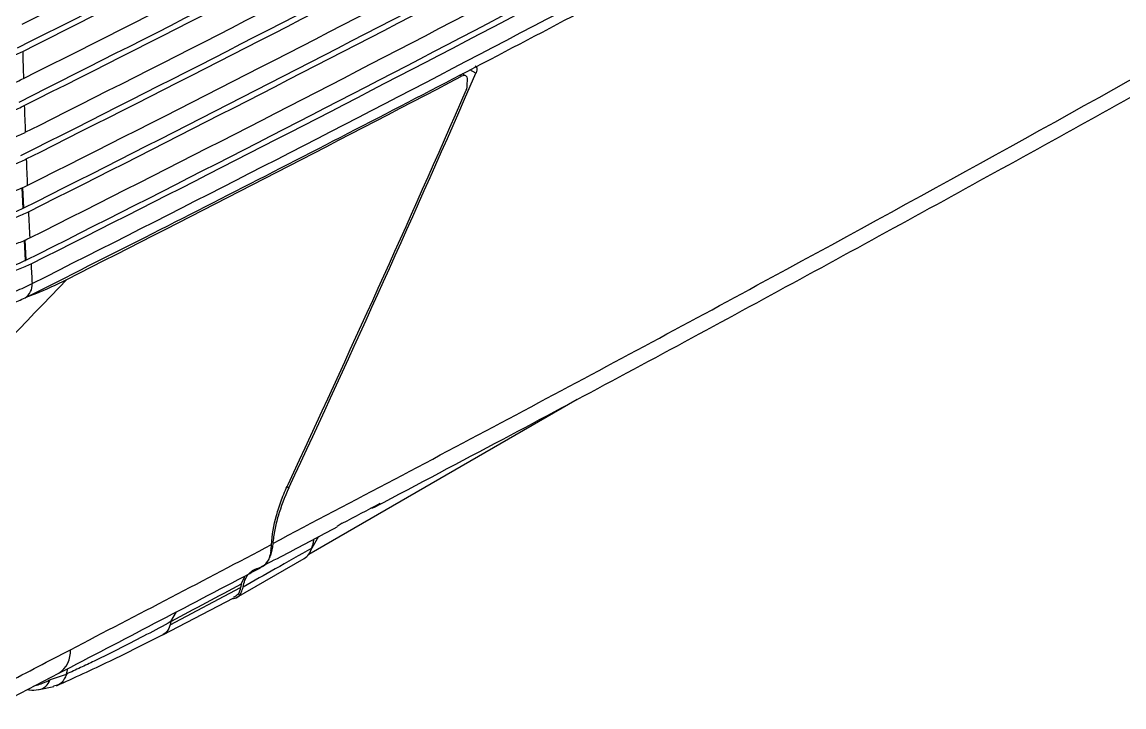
# Model space of a CAD drawing. Extents: x 14.8 to 109.8, y 1.6 to 86.6.
# Drawn here: x 20.906 to 24.984, y 1.929 to 4.463 of the extents above; entities that cross this region are included whole.
import ezdxf

# ---------------------------------------------------------------- set-up
doc = ezdxf.new("R2010")
doc.units = 0
doc.header["$MEASUREMENT"] = 0
doc.layers.add('OBJECT', color=7, linetype='CONTINUOUS')

msp = doc.modelspace()

# ---------------------------------------------------------------- linework, layer by layer
at = {"layer": 'OBJECT'}
for p, q in [((22.586, 4.2735), (22.5635, 4.2865)), ((22.533, 4.2625), (22.5257, 4.2667)), ((22.5485, 4.2637), (22.5349, 4.2715)), ((20.9053, 3.85), (20.9087, 3.7732)), ((20.9069, 3.8506), (20.9103, 3.774)), ((20.9081, 3.8511), (20.9115, 3.7768)), ((20.9143, 3.6561), (20.9182, 3.5805)), ((20.916, 3.6567), (20.9198, 3.5813)), ((20.917, 3.6571), (20.9204, 3.5826)), ((21.9675, 2.4939), (22.9605, 3.0672)), ((21.887, 2.7435), (21.8937, 2.7397)), ((22.0913, 2.6087), (22.0719, 2.5965)), ((22.0034, 2.5592), (21.9782, 2.5163)), ((21.7002, 2.3339), (21.9505, 2.4783)), ((21.7173, 2.3829), (21.732, 2.4142)), ((21.4543, 2.233), (21.7151, 2.3711)), ((21.4271, 2.1961), (21.6901, 2.3332)), ((21.4574, 2.2448), (21.4543, 2.233)), ((21.4574, 2.2448), (21.4773, 2.2812)), ((20.8026, 1.9291), (21.0418, 2.0536)), ((21.0704, 2.0507), (21.0758, 2.0715)), ((20.9697, 1.9936), (21.0234, 2.0045))]:
    msp.add_line(p, q, dxfattribs=at)
at = {"layer": 'OBJECT', "flags": 128}
for points in [[(21.974, 2.5052), (21.984, 2.5307), (21.9863, 2.5476)], [(21.0705, 2.0507), (21.0705, 2.0507), (21.0704, 2.0507)]]:
    msp.add_lwpolyline(points, dxfattribs=at)
at = {"layer": 'OBJECT'}
for centre, radius, start, end in [((-30.9809, 107.8154), 115.7239, 296.629597, 298.446018), ((-30.9753, 107.8303), 115.7552, 296.629603, 298.446011), ((-30.9738, 107.7251), 115.7515, 296.631234, 298.446022), ((-30.9788, 107.6062), 115.7176, 296.633273, 298.446025), ((-30.9724, 107.6197), 115.7472, 296.633259, 298.446029), ((-30.9709, 107.5135), 115.7418, 296.635669, 298.44603), ((-30.9753, 107.3923), 115.7048, 296.638473, 298.446021), ((-30.9693, 107.4065), 115.7352, 296.638458, 298.446021), ((-30.9668, 107.2973), 115.7259, 296.641626, 298.446023), ((-30.9711, 107.1749), 115.6868, 296.645217, 298.445998), ((-30.9648, 107.1885), 115.7166, 296.645185, 298.446004), ((-30.9619, 107.0776), 115.7047, 296.649124, 298.445993), ((-30.9659, 106.9534), 115.6629, 296.653511, 298.445964), ((-30.9602, 106.9683), 115.6942, 296.653475, 298.44596), ((-30.9587, 106.8844), 115.6854, 296.657044, 298.444722), ((-31.8953, 109.7342), 117.7781, 296.635473, 297.28125), ((-31.5301, 107.5579), 116.588, 296.819005, 297.626816), ((20.8864, 3.4906), 0.0573, 302.9754, 4.868), ((21.9181, 2.531), 0.0618, 301.5495, 346.1964), ((20.9882, 2.1347), 0.0972, 303.5237, 3.6855), ((20.9582, 2.0473), 0.0549, 280.5284, 340.5486)]:
    msp.add_arc(centre, radius, start, end, dxfattribs=at)
msp.add_ellipse((36.693, 11.4516), major_axis=(13.7362, 15.1517), ratio=0.427857, start_param=2.532807, end_param=2.533681, dxfattribs=at)
for points, knots in [([(20.9175, 3.4426), (21.075, 3.5219), (21.5315, 3.752), (22.2809, 4.1368), (23.1474, 4.5908), (23.7576, 4.9172), (24.0748, 5.0889), (24.1175, 5.112)], [0, 0, 0, 0, 0.145343, 0.421475, 0.697609, 0.959209, 1, 1, 1, 1]), ([(21.8342, 2.5343), (22.1358, 2.6926), (22.4359, 2.8511), (23.0332, 3.1691), (23.3304, 3.3286), (24.2175, 3.8092), (24.8029, 4.1322), (25.3822, 4.4583)], [0, 0, 0, 0, 0.25, 0.25, 0.5, 0.5, 1, 1, 1, 1]), ([(22.2137, 2.6703), (22.3716, 2.7535), (22.8186, 2.9892), (23.5473, 3.381), (24.401, 3.8475), (24.9972, 4.1774), (25.3067, 4.353), (25.3356, 4.3694)], [0, 0, 0, 0, 0.149077, 0.421941, 0.695717, 0.971627, 1, 1, 1, 1]), ([(20.4822, 4.3277), (20.5159, 4.317), (20.5514, 4.3095), (20.5982, 4.3041), (20.6077, 4.3032), (20.6266, 4.3019), (20.6361, 4.3015), (20.6644, 4.3007), (20.6834, 4.301), (20.7212, 4.3034), (20.7401, 4.3054), (20.7768, 4.311), (20.7947, 4.3146), (20.8295, 4.3233), (20.8465, 4.3285), (20.8788, 4.3403), (20.8941, 4.3468), (20.9086, 4.3541)], [0, 0, 0, 0, 0.25, 0.25, 0.3125, 0.3125, 0.375, 0.375, 0.5, 0.5, 0.625, 0.625, 0.75, 0.75, 0.875, 0.875, 1, 1, 1, 1]), ([(20.9086, 4.3541), (20.9091, 4.3373), (20.91, 4.3038), (20.9109, 4.2704), (20.9114, 4.2537)], [0, 0, 0, 0, 0.500035, 1, 1, 1, 1]), ([(22.583, 4.3003), (22.5842, 4.2996), (22.5871, 4.298), (22.5892, 4.2922), (22.5895, 4.2843), (22.5877, 4.2777), (22.5862, 4.2741), (22.586, 4.2735)], [0, 0, 0, 0, 0.173834, 0.432111, 0.690429, 0.949057, 1, 1, 1, 1]), ([(20.485, 4.2272), (20.5187, 4.2166), (20.5542, 4.2091), (20.601, 4.2037), (20.6105, 4.2028), (20.6294, 4.2015), (20.6389, 4.201), (20.6673, 4.2003), (20.6862, 4.2006), (20.724, 4.2029), (20.743, 4.205), (20.7797, 4.2106), (20.7975, 4.2142), (20.8323, 4.2229), (20.8493, 4.2281), (20.8816, 4.2398), (20.8969, 4.2464), (20.9114, 4.2537)], [0, 0, 0, 0, 0.25, 0.25, 0.3125, 0.3125, 0.375, 0.375, 0.5, 0.5, 0.625, 0.625, 0.75, 0.75, 0.875, 0.875, 1, 1, 1, 1]), ([(22.5545, 4.25), (22.5546, 4.2532), (22.5541, 4.256), (22.5521, 4.2607), (22.5505, 4.2625), (22.5445, 4.2659), (22.5389, 4.2655), (22.533, 4.2625)], [0, 0, 0, 0, 0.25, 0.25, 0.5, 0.5, 1, 1, 1, 1]), ([(22.5537, 4.2241), (22.5538, 4.2284), (22.5539, 4.2327), (22.5542, 4.2414), (22.5544, 4.2457), (22.5545, 4.25)], [0, 0, 0, 0, 0.5, 0.5, 1, 1, 1, 1]), ([(20.4882, 4.1274), (20.5218, 4.1167), (20.5573, 4.1093), (20.6041, 4.1039), (20.6136, 4.103), (20.6326, 4.1016), (20.642, 4.1012), (20.6704, 4.1005), (20.6893, 4.1008), (20.7271, 4.1031), (20.7461, 4.1052), (20.7828, 4.1108), (20.8006, 4.1144), (20.8354, 4.1231), (20.8524, 4.1283), (20.8847, 4.14), (20.9001, 4.1466), (20.9145, 4.1539)], [0, 0, 0, 0, 0.25, 0.25, 0.3125, 0.3125, 0.375, 0.375, 0.5, 0.5, 0.625, 0.625, 0.75, 0.75, 0.875, 0.875, 1, 1, 1, 1]), ([(20.9145, 4.1539), (20.9151, 4.1373), (20.9162, 4.1042), (20.9174, 4.0712), (20.9179, 4.0547)], [0, 0, 0, 0, 0.500021, 1, 1, 1, 1]), ([(20.4916, 4.0281), (20.5252, 4.0175), (20.5608, 4.01), (20.6076, 4.0046), (20.6171, 4.0038), (20.636, 4.0024), (20.6454, 4.002), (20.6738, 4.0013), (20.6927, 4.0016), (20.7305, 4.0039), (20.7495, 4.006), (20.7862, 4.0116), (20.804, 4.0152), (20.8388, 4.0239), (20.8558, 4.0291), (20.8881, 4.0409), (20.9035, 4.0474), (20.9179, 4.0547)], [0, 0, 0, 0, 0.25, 0.25, 0.3125, 0.3125, 0.375, 0.375, 0.5, 0.5, 0.625, 0.625, 0.75, 0.75, 0.875, 0.875, 1, 1, 1, 1]), ([(20.4953, 3.9296), (20.5289, 3.9189), (20.5645, 3.9115), (20.6113, 3.9061), (20.6208, 3.9052), (20.6397, 3.9039), (20.6492, 3.9034), (20.6775, 3.9027), (20.6964, 3.903), (20.7342, 3.9054), (20.7532, 3.9074), (20.7899, 3.913), (20.8078, 3.9166), (20.8425, 3.9253), (20.8595, 3.9305), (20.8918, 3.9423), (20.9072, 3.9489), (20.9216, 3.9562)], [0, 0, 0, 0, 0.25, 0.25, 0.3125, 0.3125, 0.375, 0.375, 0.5, 0.5, 0.625, 0.625, 0.75, 0.75, 0.875, 0.875, 1, 1, 1, 1]), ([(20.9216, 3.9562), (20.9223, 3.9398), (20.9236, 3.9071), (20.925, 3.8745), (20.9256, 3.8582)], [0, 0, 0, 0, 0.500007, 1, 1, 1, 1]), ([(20.4993, 3.8316), (20.533, 3.8209), (20.5685, 3.8135), (20.6153, 3.8081), (20.6248, 3.8072), (20.6437, 3.8059), (20.6532, 3.8054), (20.6816, 3.8047), (20.7005, 3.8051), (20.7383, 3.8074), (20.7572, 3.8094), (20.7939, 3.8151), (20.8118, 3.8187), (20.8465, 3.8274), (20.8635, 3.8326), (20.8959, 3.8444), (20.9112, 3.851), (20.9256, 3.8582)], [0, 0, 0, 0, 0.25, 0.25, 0.3125, 0.3125, 0.375, 0.375, 0.5, 0.5, 0.625, 0.625, 0.75, 0.75, 0.875, 0.875, 1, 1, 1, 1]), ([(20.5036, 3.7342), (20.5373, 3.7236), (20.5728, 3.7161), (20.6196, 3.7108), (20.6291, 3.7099), (20.6481, 3.7086), (20.6575, 3.7081), (20.6859, 3.7074), (20.7048, 3.7077), (20.7426, 3.7101), (20.7616, 3.7121), (20.7982, 3.7178), (20.8161, 3.7214), (20.8509, 3.7301), (20.8679, 3.7353), (20.9002, 3.7471), (20.9155, 3.7537), (20.93, 3.7609)], [0, 0, 0, 0, 0.25, 0.25, 0.3125, 0.3125, 0.375, 0.375, 0.5, 0.5, 0.625, 0.625, 0.75, 0.75, 0.875, 0.875, 1, 1, 1, 1]), ([(20.9299, 3.7609), (20.9307, 3.7448), (20.9322, 3.7125), (20.9338, 3.6803), (20.9346, 3.6643)], [0, 0, 0, 0, 0.499993, 1, 1, 1, 1]), ([(20.5083, 3.6375), (20.5419, 3.6269), (20.5775, 3.6194), (20.6243, 3.614), (20.6338, 3.6132), (20.6527, 3.6118), (20.6621, 3.6114), (20.6905, 3.6107), (20.7094, 3.611), (20.7472, 3.6134), (20.7662, 3.6154), (20.8029, 3.6211), (20.8207, 3.6247), (20.8555, 3.6334), (20.8725, 3.6386), (20.9048, 3.6504), (20.9201, 3.657), (20.9346, 3.6643)], [0, 0, 0, 0, 0.25, 0.25, 0.3125, 0.3125, 0.375, 0.375, 0.5, 0.5, 0.625, 0.625, 0.75, 0.75, 0.875, 0.875, 1, 1, 1, 1]), ([(20.5132, 3.5414), (20.5468, 3.5308), (20.5824, 3.5233), (20.6292, 3.5179), (20.6387, 3.5171), (20.6576, 3.5158), (20.6671, 3.5153), (20.6955, 3.5146), (20.7144, 3.515), (20.7522, 3.5173), (20.7711, 3.5194), (20.8078, 3.525), (20.8256, 3.5286), (20.8604, 3.5374), (20.8774, 3.5426), (20.9097, 3.5544), (20.925, 3.561), (20.9395, 3.5682)], [0, 0, 0, 0, 0.25, 0.25, 0.3125, 0.3125, 0.375, 0.375, 0.5, 0.5, 0.625, 0.625, 0.75, 0.75, 0.875, 0.875, 1, 1, 1, 1]), ([(20.9395, 3.5682), (20.9401, 3.5561), (20.9414, 3.5318), (20.9427, 3.5076), (20.9434, 3.4955)], [0, 0, 0, 0, 0.499985, 1, 1, 1, 1]), ([(20.9278, 3.4478), (20.9366, 3.4509), (20.988, 3.4689), (21.0336, 3.4917), (21.0713, 3.5105)], [0, 0, 0, 0, 0.171956, 1, 1, 1, 1]), ([(20.8132, 3.4455), (20.8372, 3.4518), (20.8604, 3.4593), (20.9039, 3.476), (20.9243, 3.4853), (20.9434, 3.4955)], [0, 0, 0, 0, 0.5, 0.5, 1, 1, 1, 1]), ([(20.8075, 3.4012), (20.8078, 3.4012), (20.8293, 3.4061), (20.8674, 3.4196), (20.9014, 3.4354), (20.9172, 3.4428)], [0, 0, 0, 0, 0.005491, 0.537411, 1, 1, 1, 1]), ([(21.8296, 2.5296), (21.8316, 2.5641), (21.8377, 2.6002), (21.8531, 2.6563), (21.8592, 2.6755), (21.8735, 2.7139), (21.8815, 2.7331), (21.8905, 2.7524)], [0, 0, 0, 0, 0.5, 0.5, 0.75, 0.75, 1, 1, 1, 1]), ([(21.8937, 2.7397), (21.8772, 2.7044), (21.864, 2.6695), (21.849, 2.6179), (21.8448, 2.6008), (21.8382, 2.567), (21.8357, 2.5505), (21.8342, 2.5343)], [0, 0, 0, 0, 0.5, 0.5, 0.75, 0.75, 1, 1, 1, 1]), ([(22.2319, 2.6825), (22.2233, 2.675), (22.213, 2.666), (22.1991, 2.6644), (22.1969, 2.6641)], [0, 0, 0, 0, 0.8421388, 1, 1, 1, 1]), ([(21.7925, 2.4484), (21.8238, 2.4646), (21.9177, 2.5135), (22.0105, 2.5628), (22.0724, 2.5956)], [0, 0, 0, 0, 0.332778, 1, 1, 1, 1]), ([(21.9782, 2.5163), (21.9331, 2.4907), (21.888, 2.4652), (21.8429, 2.4397), (21.8033, 2.4173), (21.7637, 2.395), (21.7241, 2.3727)], [0, 0, 0, 0, 0.004878654, 0.004878654, 0.004878654, 0.009163972, 0.009163972, 0.009163972, 0.009163972]), ([(21.7802, 2.443), (21.7856, 2.4444), (21.7907, 2.4466), (21.8, 2.452), (21.8042, 2.4553), (21.8119, 2.463), (21.8153, 2.4675), (21.8211, 2.4776), (21.8236, 2.4831), (21.8255, 2.4891)], [0, 0, 0, 0, 0.25, 0.25, 0.5, 0.5, 0.75, 0.75, 1, 1, 1, 1]), ([(21.8271, 2.5053), (21.8252, 2.4966), (21.8196, 2.4721), (21.8058, 2.4508), (21.7907, 2.4456), (21.7883, 2.4448)], [0, 0, 0, 0, 0.318108, 0.892072, 1, 1, 1, 1]), ([(21.0419, 2.0538), (21.2787, 2.177), (21.5287, 2.307), (21.7757, 2.4371), (21.7887, 2.444)], [0, 0, 0, 0, 0.947055, 1, 1, 1, 1]), ([(21.7241, 2.3727), (21.7272, 2.3913), (21.7336, 2.4066), (21.7528, 2.4308), (21.7651, 2.4389), (21.7802, 2.443)], [0, 0, 0, 0, 0.5, 0.5, 1, 1, 1, 1]), ([(21.685, 2.3306), (21.6896, 2.331), (21.7042, 2.3324), (21.7176, 2.3481), (21.7222, 2.3656), (21.7241, 2.3727)], [0, 0, 0, 0, 0.219777, 0.686738, 1, 1, 1, 1]), ([(21.7151, 2.3711), (21.7124, 2.3614), (21.7077, 2.3444), (21.6947, 2.3377), (21.6892, 2.3348)], [0, 0, 0, 0, 0.574579, 1, 1, 1, 1]), ([(21.4574, 2.2448), (21.4282, 2.229), (21.3981, 2.2128), (21.3363, 2.1803), (21.3046, 2.1639), (21.2399, 2.1312), (21.2068, 2.1149), (21.1564, 2.0906), (21.1394, 2.0826), (21.1052, 2.0666), (21.0879, 2.0586), (21.0705, 2.0507)], [0, 0, 0, 0, 0.25, 0.25, 0.5, 0.5, 0.75, 0.75, 0.875, 0.875, 1, 1, 1, 1]), ([(21.4543, 2.233), (21.4511, 2.2239), (21.4453, 2.2079), (21.4329, 2.2007), (21.4275, 2.1976)], [0, 0, 0, 0, 0.567361, 1, 1, 1, 1]), ([(21.0333, 2.0074), (21.0997, 2.0375), (21.2334, 2.0981), (21.363, 2.1636), (21.4281, 2.1966)], [0, 0, 0, 0, 0.496731, 1, 1, 1, 1]), ([(21.0701, 2.0496), (21.0677, 2.0438), (21.061, 2.0274), (21.0453, 2.0105), (21.0288, 2.0073), (21.0223, 2.0061)], [0, 0, 0, 0, 0.252792, 0.709285, 1, 1, 1, 1]), ([(20.9933, 2.0213), (20.9851, 2.0178), (20.9693, 2.0113), (20.9564, 2.0077), (20.9503, 2.006)], [0, 0, 0, 0, 0.521978, 1, 1, 1, 1]), ([(20.9273, 1.994), (20.9296, 1.9933), (20.9423, 1.9895), (20.9558, 1.9916), (20.967, 1.9933)], [0, 0, 0, 0, 0.176278, 1, 1, 1, 1])]:
    msp.add_open_spline(points, degree=3, knots=knots, dxfattribs=at)
for points in [[(21.8937, 2.7397), (22.1304, 3.2468), (22.3611, 3.7581), (22.586, 4.2735)], [(21.8905, 2.7524), (22.1158, 3.2348), (22.3358, 3.7209), (22.5504, 4.2107)], [(22.5504, 4.2107), (22.5524, 4.2153), (22.5535, 4.2199), (22.5537, 4.2241)], [(20.9087, 3.7732), (20.8029, 3.7194), (20.6504, 3.709), (20.5258, 3.747)], [(20.9087, 3.7732), (20.9092, 3.7735), (20.9098, 3.7738), (20.9103, 3.774)], [(20.9182, 3.5805), (20.8124, 3.5267), (20.66, 3.5163), (20.5354, 3.5542)], [(20.9182, 3.5805), (20.9187, 3.5808), (20.9193, 3.5811), (20.9198, 3.5813)], [(21.0713, 3.5105), (20.7585, 3.1831), (20.444, 2.8564), (20.1275, 2.5306)], [(22.0913, 2.6087), (22.1382, 2.6333), (22.1851, 2.6579), (22.2319, 2.6825)], [(21.0852, 2.1409), (21.3343, 2.2706), (21.5825, 2.4), (21.8296, 2.5296)], [(21.8342, 2.5343), (21.8325, 2.5169), (21.8297, 2.5018), (21.8255, 2.4891)], [(21.8271, 2.5053), (21.8283, 2.5128), (21.8291, 2.5209), (21.8296, 2.5296)], [(21.7173, 2.3829), (21.6307, 2.3368), (21.5441, 2.2908), (21.4575, 2.2448)], [(20.8459, 2.0164), (20.9258, 2.058), (21.0056, 2.0995), (21.0852, 2.1409)], [(21.0701, 2.0496), (21.0501, 2.0425), (21.03, 2.0357), (21.01, 2.029)], [(21.0704, 2.0507), (21.0704, 2.0503), (21.0703, 2.05), (21.0701, 2.0496)], [(20.999, 2.0238), (20.9971, 2.0229), (20.9952, 2.0221), (20.9933, 2.0213)], [(21.01, 2.029), (21.0064, 2.0272), (21.0027, 2.0255), (20.999, 2.0238)]]:
    msp.add_open_spline(points, degree=3, dxfattribs=at)

doc.saveas('drawing.dxf')
